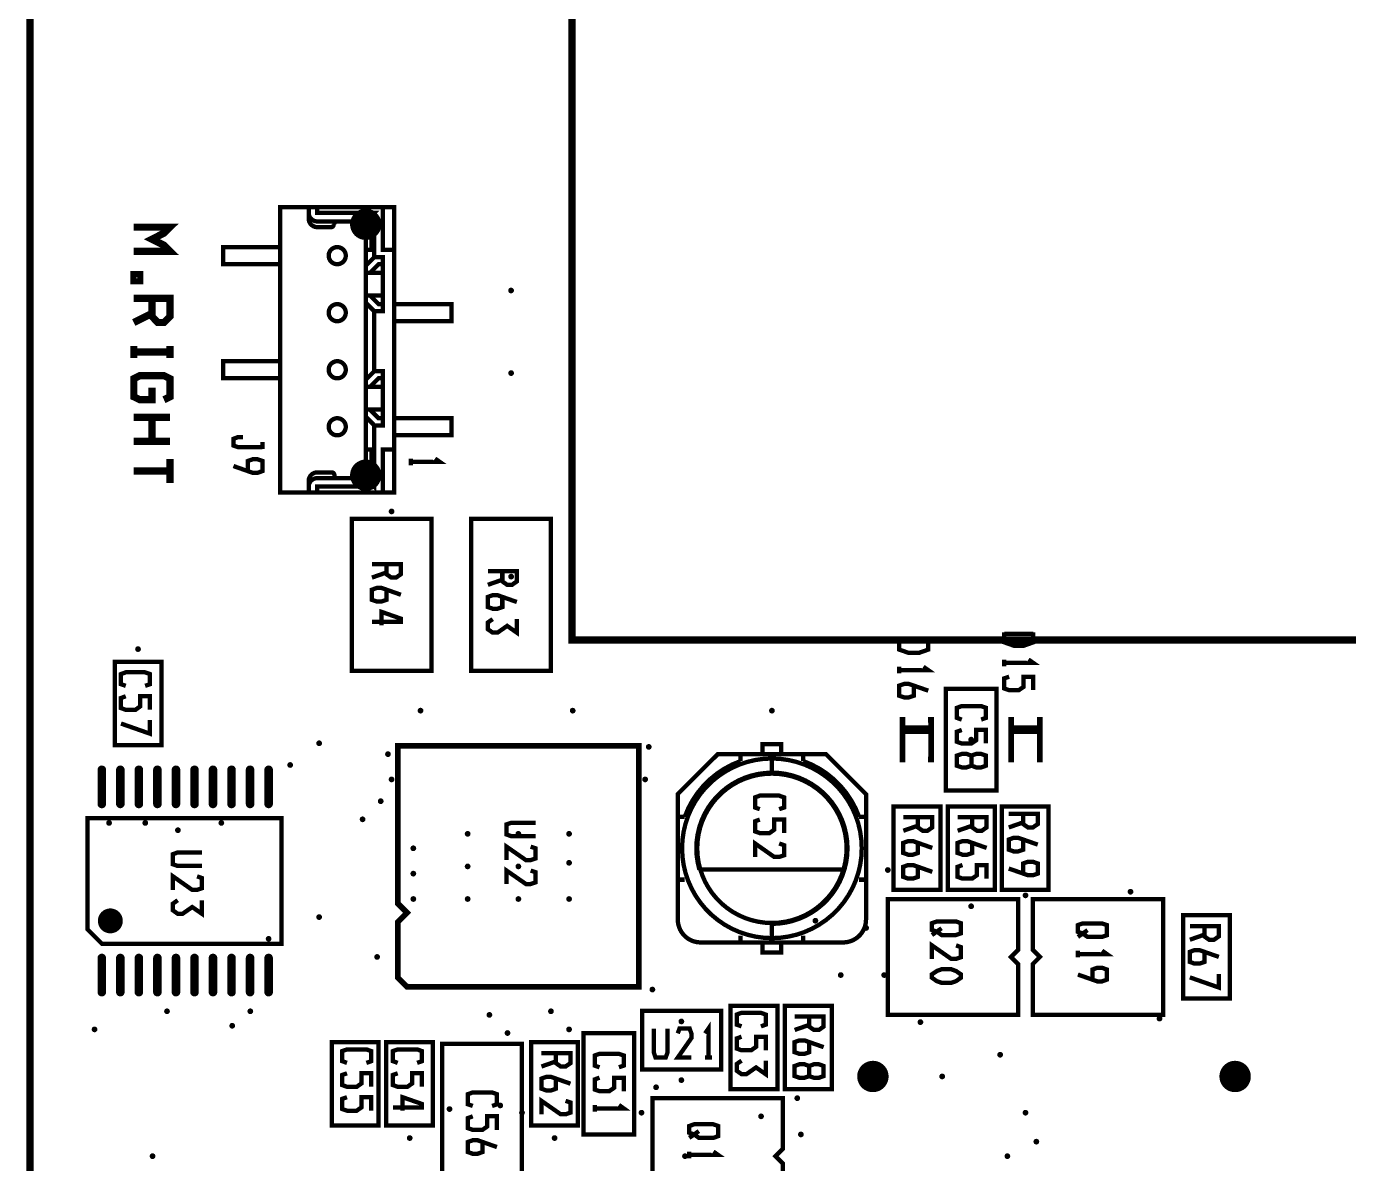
# Model space of a CAD drawing. Extents: x -3 to 440, y 331 to 583.
# Drawn here: x -3.08 to 43.28, y 413.36 to 453.23 of the extents above; entities that cross this region are included whole.
import ezdxf

# ---------------------------------------------------------------- set-up
doc = ezdxf.new("R2010")
doc.units = 0
doc.header["$MEASUREMENT"] = 0
doc.layers.get('0').update_dxf_attribs({"linetype": 'CONTINUOUS'})
for name, color, linetype in [('22-303-0_AST', 7, 'CONTINUOUS'), ('22-303-0_DRL', 1, 'CONTINUOUS'), ('THRUHOLE_NPT', 7, 'CONTINUOUS'), ('THRUHOLE_TAP', 1, 'CONTINUOUS')]:
    doc.layers.add(name, color=color, linetype=linetype)

# ---------------------------------------------------------------- blocks, each defined once
blk = doc.blocks.new('OBLONG_56')
at = {"const_width": 0.29972}
blk.add_lwpolyline([(0, 0.59944), (0, -0.59944)], dxfattribs=at)
at = {"const_width": 0.14986}
for points in [[(-0.07493, 0.59944, 1), (0.07493, 0.59944, 1)], [(-0.07493, -0.59944, 1), (0.07493, -0.59944, 1)]]:
    blk.add_lwpolyline(points, format="xyb", close=True, dxfattribs=at)
blk = doc.blocks.new('ROUND_28')
at = {"const_width": 0.54991}
blk.add_lwpolyline([(-0.274954, 0, 1), (0.274954, 0, 1)], format="xyb", close=True, dxfattribs=at)
blk = doc.blocks.new('ROUND_115')
at = {"const_width": 0.10033}
blk.add_lwpolyline([(-0.050164, 0, 1), (0.050164, 0, 1)], format="xyb", close=True, dxfattribs=at)
blk = doc.blocks.new('ROUND_116')
at = {"const_width": 0.10033}
blk.add_lwpolyline([(-0.050164, 0, 1), (0.050164, 0, 1)], format="xyb", close=True, dxfattribs=at)
blk = doc.blocks.new('ROUND_117')
at = {"const_width": 0.10033}
blk.add_lwpolyline([(-0.050164, 0, 1), (0.050164, 0, 1)], format="xyb", close=True, dxfattribs=at)
blk = doc.blocks.new('ROUND_108')
at = {"const_width": 0.10033}
blk.add_lwpolyline([(-0.050164, 0, 1), (0.050164, 0, 1)], format="xyb", close=True, dxfattribs=at)

msp = doc.modelspace()

# ---------------------------------------------------------------- linework, layer by layer
at = {"layer": '22-303-0_AST'}
for points, const_width in [([(117.55, 582.606), (117.55, 572.606), (122.551, 572.606), (122.551, 582.606), (137.05, 582.606), (137.05, 342.606), (-2.95, 342.606), (-2.95, 582.606), (117.55, 582.606)], 0.254), ([(6.819, 437.092), (6.819, 436.891), (5.821, 436.891), (5.821, 446.891), (6.819, 446.891)], 0.152), ([(7.118, 437.391), (8.82, 437.391), (9.018, 437.391), (9.018, 438.392), (8.82, 438.392), (8.82, 437.391), (9.12, 437.092), (9.12, 439.24), (9.42, 439.24), (9.42, 441.143), (9.12, 441.143), (8.82, 440.841), (8.82, 443.541), (8.82, 443.792), (8.82, 444.592), (8.82, 444.841), (8.82, 445.392), (8.82, 446.39), (9.12, 446.693), (7.118, 446.693), (7.118, 446.891), (6.819, 446.891), (6.819, 446.693)], 0.152), ([(9.42, 446.891), (9.818, 446.891), (9.818, 445.392), (9.42, 445.392), (9.42, 446.891), (7.118, 446.891)], 0.152), ([(6.819, 446.492), (6.819, 446.693)], 0.152), ([(7.118, 446.39), (8.82, 446.39), (9.018, 446.39), (9.018, 445.392), (8.82, 445.392)], 0.152), ([(7.72, 446.39), (7.72, 446.291)], 0.152), ([(9.12, 441.143), (9.12, 443.241), (9.42, 443.241), (9.42, 445.141), (9.12, 445.141), (9.12, 446.693)], 0.152), ([(0.687, 445.347), (1.957, 445.347), (1.744, 445.557), (1.322, 445.768), (1.744, 445.982), (1.957, 446.192), (0.687, 446.192)], 0.254), ([(7.619, 446.192), (7.118, 446.192)], 0.152), ([(5.821, 444.892), (3.819, 444.892), (3.819, 445.192), (3.819, 445.491), (5.821, 445.491)], 0.152), ([(9.818, 438.392), (9.818, 445.392)], 0.152), ([(9.12, 445.141), (8.82, 444.841)], 0.152), ([(0.687, 444.521), (0.687, 444.308), (0.898, 444.308), (0.898, 444.521), (0.687, 444.521)], 0.254), ([(8.82, 444.592), (8.97, 444.592), (9.42, 444.592)], 0.152), ([(9.42, 444.892), (9.27, 444.892), (8.97, 444.592)], 0.152), ([(1.322, 443.696), (1.322, 443.061), (1.533, 442.847), (1.744, 442.847), (1.957, 443.061), (1.957, 443.696), (0.687, 443.696)], 0.254), ([(8.82, 443.792), (8.97, 443.792), (9.42, 443.792)], 0.152), ([(8.82, 443.541), (9.12, 443.241)], 0.152), ([(8.97, 443.792), (9.27, 443.492), (9.42, 443.492)], 0.152), ([(1.322, 443.165), (0.687, 442.847)], 0.254), ([(9.818, 442.893), (11.82, 442.893), (11.82, 443.193), (11.82, 443.492), (9.818, 443.492)], 0.152), ([(0.687, 441.6), (0.687, 442.022)], 0.254), ([(0.687, 441.811), (1.957, 441.811)], 0.254), ([(1.957, 441.6), (1.957, 442.022)], 0.254), ([(5.821, 440.891), (3.819, 440.891), (3.819, 441.191), (3.819, 441.491), (5.821, 441.491)], 0.152), ([(1.322, 440.561), (1.322, 440.14), (0.898, 440.14), (0.687, 440.244), (0.687, 440.879), (0.898, 440.985), (1.744, 440.985), (1.957, 440.879), (1.957, 440.244), (1.744, 440.14)], 0.254), ([(9.42, 440.891), (9.27, 440.891), (8.97, 440.592), (8.82, 440.592), (8.82, 440.841)], 0.152), ([(9.42, 439.492), (9.27, 439.492), (8.97, 439.792), (8.82, 439.792), (8.82, 440.592)], 0.152), ([(9.42, 440.592), (8.97, 440.592)], 0.152), ([(0.687, 439.525), (1.957, 439.525)], 0.254), ([(1.322, 438.679), (1.322, 439.525)], 0.254), ([(9.12, 439.24), (8.82, 439.543), (8.82, 439.792)], 0.152), ([(8.82, 439.543), (8.82, 438.392)], 0.152), ([(8.97, 439.792), (9.42, 439.792)], 0.152), ([(9.818, 439.492), (11.82, 439.492), (11.82, 439.192), (11.82, 438.892), (9.818, 438.892)], 0.152), ([(0.687, 438.679), (1.957, 438.679)], 0.254), ([(4.518, 438.831), (4.347, 438.831), (4.18, 438.77), (4.18, 438.534), (4.347, 438.476), (5.196, 438.476)], 0.152), ([(5.196, 438.415), (5.196, 438.654)], 0.152), ([(1.957, 437.219), (1.957, 438.064)], 0.254), ([(4.688, 437.638), (4.688, 437.993), (4.855, 438.052), (5.026, 438.052), (5.196, 437.993), (5.196, 437.638), (5.026, 437.577), (4.855, 437.577), (4.18, 437.815)], 0.152), ([(9.818, 436.891), (9.42, 436.891), (9.42, 438.392), (9.818, 438.392), (9.818, 436.891)], 0.152), ([(10.403, 437.841), (10.403, 438.077)], 0.152), ([(10.403, 437.958), (11.419, 437.958), (11.249, 438.077)], 0.152), ([(0.687, 437.64), (1.957, 437.64)], 0.254), ([(7.619, 437.592), (7.118, 437.592)], 0.152), ([(6.819, 437.292), (6.819, 437.092)], 0.152), ([(6.819, 436.891), (7.118, 436.891), (7.118, 437.092), (9.12, 437.092)], 0.152), ([(7.72, 437.391), (7.72, 437.493)], 0.152), ([(9.42, 436.891), (7.118, 436.891)], 0.152), ([(8.328, 435.969), (8.328, 430.635), (11.122, 430.635), (11.122, 435.969), (8.328, 435.969)], 0.152), ([(12.519, 435.969), (12.519, 430.635), (15.313, 430.635), (15.313, 435.969), (12.519, 435.969)], 0.152), ([(9.544, 434.379), (9.544, 434.023), (9.714, 433.904), (9.882, 433.904), (10.052, 434.023), (10.052, 434.379), (9.036, 434.379)], 0.152), ([(9.544, 434.082), (9.036, 433.904)], 0.152), ([(13.608, 434.125), (13.608, 433.769), (13.778, 433.65), (13.946, 433.65), (14.116, 433.769), (14.116, 434.125), (13.1, 434.125)], 0.152), ([(13.608, 433.828), (13.1, 433.65)], 0.152), ([(9.544, 433.48), (9.544, 433.124), (9.374, 433.066), (9.206, 433.066), (9.036, 433.124), (9.036, 433.48), (9.206, 433.541), (9.374, 433.541), (10.052, 433.302)], 0.152), ([(13.608, 433.226), (13.608, 432.87), (13.438, 432.812), (13.27, 432.812), (13.1, 432.87), (13.1, 433.226), (13.27, 433.287), (13.438, 433.287), (14.116, 433.048)], 0.152), ([(9.374, 432.227), (9.374, 432.702), (10.052, 432.464), (10.052, 432.347), (9.036, 432.347)], 0.152), ([(13.27, 432.448), (13.1, 432.329), (13.1, 432.093), (13.27, 431.973), (13.438, 431.973), (13.778, 432.21), (14.116, 431.973), (14.116, 432.448)], 0.152), ([(31.208, 431.989), (31.208, 431.633), (31.546, 431.514), (31.886, 431.514), (32.224, 431.633), (32.224, 431.989)], 0.152), ([(27.525, 431.735), (27.525, 431.379), (27.863, 431.26), (28.203, 431.26), (28.541, 431.379), (28.541, 431.735)], 0.152), ([(27.525, 431.674), (28.541, 431.674)], 0.152), ([(31.208, 431.928), (32.224, 431.928)], 0.152), ([(31.208, 430.795), (31.208, 431.031)], 0.152), ([(31.208, 430.912), (32.224, 430.912), (32.054, 431.031)], 0.152), ([(1.66, 428.031), (1.66, 430.952), (0.022, 430.952), (0.022, 428.031), (1.66, 428.031)], 0.152), ([(0.405, 430.107), (0.238, 430.165), (0.238, 430.521), (0.405, 430.582), (1.083, 430.582), (1.254, 430.521), (1.254, 430.165), (1.083, 430.107)], 0.152), ([(27.525, 430.541), (27.525, 430.777)], 0.152), ([(27.525, 430.658), (28.541, 430.658), (28.371, 430.777)], 0.152), ([(28.033, 430.117), (28.033, 429.761), (27.863, 429.703), (27.695, 429.703), (27.525, 429.761), (27.525, 430.117), (27.695, 430.175), (27.863, 430.175), (28.541, 429.939)], 0.152), ([(31.378, 430.429), (31.208, 430.371), (31.208, 430.015), (31.378, 429.957), (31.716, 429.957), (31.886, 430.074), (31.886, 430.429), (32.224, 430.429), (32.224, 429.957)], 0.152), ([(0.405, 429.743), (0.238, 429.682), (0.238, 429.327), (0.405, 429.268), (0.746, 429.268), (0.913, 429.388), (0.913, 429.743), (1.254, 429.743), (1.254, 429.268)], 0.152), ([(30.934, 426.444), (29.156, 426.444), (29.156, 430), (30.934, 430), (30.934, 426.444)], 0.152), ([(29.717, 428.925), (29.547, 428.984), (29.547, 429.339), (29.717, 429.398), (30.395, 429.398), (30.563, 429.339), (30.563, 428.984), (30.395, 428.925)], 0.152), ([(0.238, 428.786), (1.254, 428.43), (1.254, 428.905)], 0.152), ([(27.741, 427.523), (27.639, 427.523), (27.639, 428.92), (27.741, 428.92)], 0.201), ([(28.538, 428.92), (28.64, 428.92), (28.64, 427.523), (28.538, 427.523)], 0.201), ([(31.551, 427.523), (31.449, 427.523), (31.449, 428.92), (31.551, 428.92)], 0.201), ([(32.348, 428.92), (32.45, 428.92), (32.45, 427.523), (32.348, 427.523)], 0.201), ([(28.64, 428.621), (28.64, 428.522), (27.639, 428.522), (27.639, 428.621), (28.64, 428.621)], 0.201), ([(29.717, 428.56), (29.547, 428.501), (29.547, 428.146), (29.717, 428.087), (30.055, 428.087), (30.225, 428.204), (30.225, 428.56), (30.563, 428.56), (30.563, 428.087)], 0.152), ([(32.45, 428.621), (32.45, 428.522), (31.449, 428.522), (31.449, 428.621), (32.45, 428.621)], 0.201), ([(18.394, 428.001), (18.394, 419.553), (10.271, 419.553), (9.945, 419.878), (9.945, 421.826), (10.271, 422.151), (9.945, 422.476), (9.945, 428.001), (18.394, 428.001)], 0.201), ([(23.385, 427.711), (23.385, 428.062), (22.734, 428.062), (22.734, 427.711)], 0.152), ([(21.96, 427.711), (21.16, 427.711), (19.76, 426.312), (19.76, 425.512), (20.001, 425.512)], 0.152), ([(21.96, 427.47), (21.96, 427.711), (22.734, 427.711), (23.385, 427.711), (24.159, 427.711), (24.159, 427.47)], 0.152), ([(23.06, 427.561), (23.06, 427.061)], 0.152), ([(26.118, 425.512), (26.359, 425.512), (26.359, 426.312), (24.959, 427.711), (24.159, 427.711)], 0.152), ([(30.055, 427.307), (30.225, 427.249), (30.395, 427.249), (30.563, 427.307), (30.563, 427.663), (30.395, 427.721), (30.225, 427.721), (30.055, 427.663), (30.055, 427.307), (29.887, 427.249), (29.717, 427.249), (29.547, 427.307), (29.547, 427.663), (29.717, 427.721), (29.887, 427.721), (30.055, 427.663)], 0.152), ([(22.635, 425.783), (22.468, 425.842), (22.468, 426.197), (22.635, 426.258), (23.314, 426.258), (23.484, 426.197), (23.484, 425.842), (23.314, 425.783)], 0.152), ([(-0.936, 421.567), (-0.435, 421.067), (5.864, 421.067), (5.864, 425.466), (-0.936, 425.466), (-0.936, 421.567)], 0.152), ([(19.76, 425.512), (19.76, 423.312), (19.76, 421.913)], 0.152), ([(26.359, 425.512), (26.359, 423.312), (26.359, 421.913)], 0.152), ([(28.965, 422.951), (28.965, 425.872), (27.327, 425.872), (27.327, 422.951), (28.965, 422.951)], 0.152), ([(28.175, 425.502), (28.175, 425.146), (28.345, 425.027), (28.515, 425.027), (28.683, 425.146), (28.683, 425.502), (27.667, 425.502)], 0.152), ([(30.87, 422.951), (30.87, 425.872), (29.232, 425.872), (29.232, 422.951), (30.87, 422.951)], 0.152), ([(30.08, 425.502), (30.08, 425.146), (30.25, 425.027), (30.42, 425.027), (30.588, 425.146), (30.588, 425.502), (29.572, 425.502)], 0.152), ([(31.124, 425.872), (31.124, 422.951), (32.762, 422.951), (32.762, 425.872), (31.124, 425.872)], 0.152), ([(31.871, 425.616), (31.871, 425.26), (32.038, 425.143), (32.209, 425.143), (32.379, 425.26), (32.379, 425.616), (31.363, 425.616)], 0.152), ([(14.771, 424.836), (13.926, 424.836), (13.755, 424.894), (13.755, 425.25), (13.926, 425.308), (14.771, 425.308)], 0.152), ([(22.635, 425.42), (22.468, 425.359), (22.468, 425.004), (22.635, 424.945), (22.976, 424.945), (23.143, 425.065), (23.143, 425.42), (23.484, 425.42), (23.484, 424.945)], 0.152), ([(28.175, 425.204), (27.667, 425.027)], 0.152), ([(30.08, 425.204), (29.572, 425.027)], 0.152), ([(31.871, 425.321), (31.363, 425.143)], 0.152), ([(13.755, 423.998), (13.755, 424.47), (14.434, 423.998), (14.601, 423.998), (14.771, 424.056), (14.771, 424.412), (14.601, 424.47)], 0.152), ([(22.468, 424.107), (22.468, 424.582), (23.143, 424.107), (23.314, 424.107), (23.484, 424.165), (23.484, 424.521), (23.314, 424.582)], 0.152), ([(28.175, 424.602), (28.175, 424.247), (28.007, 424.188), (27.837, 424.188), (27.667, 424.247), (27.667, 424.602), (27.837, 424.663), (28.007, 424.663), (28.683, 424.425)], 0.152), ([(30.08, 424.602), (30.08, 424.247), (29.912, 424.188), (29.742, 424.188), (29.572, 424.247), (29.572, 424.602), (29.742, 424.663), (29.912, 424.663), (30.588, 424.425)], 0.152), ([(31.871, 424.719), (31.871, 424.364), (31.701, 424.305), (31.53, 424.305), (31.363, 424.364), (31.363, 424.719), (31.53, 424.778), (31.701, 424.778), (32.379, 424.541)], 0.152), ([(3.075, 423.792), (2.226, 423.792), (2.059, 423.851), (2.059, 424.206), (2.226, 424.267), (3.075, 424.267)], 0.152), ([(13.755, 423.16), (13.755, 423.632), (14.434, 423.16), (14.601, 423.16), (14.771, 423.218), (14.771, 423.574), (14.601, 423.632)], 0.152), ([(20.517, 423.663), (25.602, 423.663)], 0.152), ([(28.175, 423.764), (28.175, 423.409), (28.007, 423.35), (27.837, 423.35), (27.667, 423.409), (27.667, 423.764), (27.837, 423.825), (28.007, 423.825), (28.683, 423.586)], 0.152), ([(29.742, 423.825), (29.572, 423.764), (29.572, 423.409), (29.742, 423.35), (30.08, 423.35), (30.25, 423.47), (30.25, 423.825), (30.588, 423.825), (30.588, 423.35)], 0.152), ([(31.871, 423.525), (31.871, 423.881), (32.038, 423.939), (32.209, 423.939), (32.379, 423.881), (32.379, 423.525), (32.209, 423.467), (32.038, 423.467), (31.363, 423.703)], 0.152), ([(2.059, 422.954), (2.059, 423.429), (2.734, 422.954), (2.905, 422.954), (3.075, 423.012), (3.075, 423.368), (2.905, 423.429)], 0.152), ([(19.76, 423.312), (20.001, 423.312)], 0.152), ([(26.118, 423.312), (26.359, 423.312)], 0.152), ([(-0.121, 422.227), (-0.121, 421.506)], 0.152), ([(2.226, 422.591), (2.059, 422.471), (2.059, 422.235), (2.226, 422.116), (2.397, 422.116), (2.734, 422.352), (3.075, 422.116), (3.075, 422.591)], 0.152), ([(27.124, 422.634), (31.696, 422.634), (31.696, 420.856), (31.442, 420.602), (31.696, 420.348), (31.696, 418.57), (27.124, 418.57), (27.124, 422.634)], 0.152), ([(36.776, 418.57), (32.204, 418.57), (32.204, 420.348), (32.458, 420.602), (32.204, 420.856), (32.204, 422.634), (36.776, 422.634), (36.776, 418.57)], 0.152), ([(0.225, 421.882), (-0.496, 421.882)], 0.152), ([(0.192, 422.019), (-0.463, 422.019)], 0.152), ([(-0.395, 422.118), (-0.395, 421.615)], 0.152), ([(0.08, 422.156), (-0.349, 422.156)], 0.152), ([(-0.258, 422.205), (-0.258, 421.526)], 0.152), ([(0.017, 422.194), (0.017, 421.539)], 0.152), ([(0.154, 422.08), (0.154, 421.651)], 0.152), ([(23.06, 421.262), (23.06, 421.763)], 0.152), ([(28.841, 421.846), (28.67, 421.786), (28.67, 421.549), (28.841, 421.491), (29.008, 421.371), (29.516, 421.371), (29.686, 421.43), (29.686, 421.786), (29.516, 421.846), (28.841, 421.846)], 0.152), ([(33.959, 421.778), (33.788, 421.719), (33.788, 421.483), (33.959, 421.422), (34.126, 421.305), (34.634, 421.305), (34.804, 421.364), (34.804, 421.719), (34.634, 421.778), (33.959, 421.778)], 0.152), ([(37.474, 422.062), (37.474, 419.141), (39.112, 419.141), (39.112, 422.062), (37.474, 422.062)], 0.152), ([(0.205, 421.745), (-0.474, 421.745)], 0.152), ([(0.116, 421.608), (-0.387, 421.608)], 0.152), ([(22.734, 421.112), (22.734, 420.762), (23.385, 420.762), (23.385, 421.112), (22.734, 421.112), (21.96, 421.112), (21.96, 421.354)], 0.152), ([(24.159, 421.112), (24.159, 421.354)], 0.152), ([(29.008, 421.608), (28.67, 421.371)], 0.152), ([(34.126, 421.542), (33.788, 421.305)], 0.152), ([(38.221, 421.679), (38.221, 421.323), (38.388, 421.206), (38.559, 421.206), (38.729, 421.323), (38.729, 421.679), (37.713, 421.679)], 0.152), ([(38.221, 421.384), (37.713, 421.206)], 0.152), ([(20.56, 421.112), (21.96, 421.112)], 0.152), ([(25.559, 421.112), (24.159, 421.112), (23.385, 421.112)], 0.152), ([(28.67, 420.533), (28.67, 421.008), (29.349, 420.533), (29.516, 420.533), (29.686, 420.592), (29.686, 420.947), (29.516, 421.008)], 0.152), ([(33.788, 420.584), (33.788, 420.823)], 0.152), ([(33.788, 420.703), (34.804, 420.703), (34.634, 420.823)], 0.152), ([(38.221, 420.782), (38.221, 420.427), (38.051, 420.368), (37.88, 420.368), (37.713, 420.427), (37.713, 420.782), (37.88, 420.841), (38.051, 420.841), (38.729, 420.604)], 0.152), ([(28.67, 419.992), (28.841, 420.109), (29.008, 420.17), (29.349, 420.17), (29.516, 420.109), (29.686, 419.992), (29.686, 419.873), (29.516, 419.754), (29.349, 419.695), (29.008, 419.695), (28.841, 419.754), (28.67, 419.873), (28.67, 419.992)], 0.152), ([(34.296, 419.807), (34.296, 420.162), (34.467, 420.221), (34.634, 420.221), (34.804, 420.162), (34.804, 419.807), (34.634, 419.746), (34.467, 419.746), (33.788, 419.985)], 0.152), ([(37.713, 419.886), (38.729, 419.53), (38.729, 420.002)], 0.152), ([(21.282, 416.66), (21.282, 418.717), (18.513, 418.717), (18.513, 416.66), (21.282, 416.66)], 0.152), ([(23.25, 415.966), (23.25, 418.887), (21.612, 418.887), (21.612, 415.966), (23.25, 415.966)], 0.152), ([(21.995, 418.169), (21.825, 418.227), (21.825, 418.583), (21.995, 418.644), (22.673, 418.644), (22.841, 418.583), (22.841, 418.227), (22.673, 418.169)], 0.152), ([(25.155, 415.966), (25.155, 418.887), (23.517, 418.887), (23.517, 415.966), (25.155, 415.966)], 0.152), ([(24.365, 418.517), (24.365, 418.161), (24.535, 418.042), (24.705, 418.042), (24.873, 418.161), (24.873, 418.517), (23.857, 418.517)], 0.152), ([(19.397, 418.092), (19.397, 417.247), (19.336, 417.076), (18.98, 417.076), (18.922, 417.247), (18.922, 418.092)], 0.152), ([(20.235, 417.076), (19.76, 417.076), (20.235, 417.755), (20.235, 417.922), (20.174, 418.092), (19.818, 418.092), (19.76, 417.922)], 0.152), ([(20.834, 417.076), (20.834, 418.092), (20.718, 417.922)], 0.152), ([(24.365, 418.219), (23.857, 418.042)], 0.152), ([(7.629, 417.617), (7.629, 414.696), (9.267, 414.696), (9.267, 417.617), (7.629, 417.617)], 0.152), ([(9.534, 417.617), (9.534, 414.696), (11.172, 414.696), (11.172, 417.617), (9.534, 417.617)], 0.152), ([(14.614, 417.617), (14.614, 414.696), (16.252, 414.696), (16.252, 417.617), (14.614, 417.617)], 0.152), ([(18.234, 414.379), (16.456, 414.379), (16.456, 417.935), (18.234, 417.935), (18.234, 414.379)], 0.152), ([(21.995, 417.805), (21.825, 417.744), (21.825, 417.389), (21.995, 417.33), (22.333, 417.33), (22.503, 417.45), (22.503, 417.805), (22.841, 417.805), (22.841, 417.33)], 0.152), ([(24.365, 417.617), (24.365, 417.262), (24.197, 417.203), (24.027, 417.203), (23.857, 417.262), (23.857, 417.617), (24.027, 417.678), (24.197, 417.678), (24.873, 417.44)], 0.152), ([(8.162, 416.888), (7.995, 416.947), (7.995, 417.302), (8.162, 417.361), (8.841, 417.361), (9.011, 417.302), (9.011, 416.947), (8.841, 416.888)], 0.152), ([(9.94, 416.888), (9.773, 416.947), (9.773, 417.302), (9.94, 417.361), (10.619, 417.361), (10.789, 417.302), (10.789, 416.947), (10.619, 416.888)], 0.152), ([(14.297, 412.22), (14.297, 417.554), (11.503, 417.554), (11.503, 412.22), (14.297, 412.22)], 0.152), ([(15.488, 417.234), (15.488, 416.878), (15.655, 416.761), (15.826, 416.761), (15.996, 416.878), (15.996, 417.234), (14.98, 417.234)], 0.152), ([(17.017, 416.733), (16.847, 416.792), (16.847, 417.147), (17.017, 417.206), (17.695, 417.206), (17.863, 417.147), (17.863, 416.792), (17.695, 416.733)], 0.152), ([(15.488, 416.939), (14.98, 416.761)], 0.152), ([(20.954, 417.076), (20.718, 417.076)], 0.152), ([(21.995, 416.967), (21.825, 416.848), (21.825, 416.612), (21.995, 416.492), (22.165, 416.492), (22.503, 416.728), (22.841, 416.492), (22.841, 416.967)], 0.152), ([(24.365, 416.424), (24.535, 416.365), (24.705, 416.365), (24.873, 416.424), (24.873, 416.779), (24.705, 416.84), (24.535, 416.84), (24.365, 416.779), (24.365, 416.424), (24.197, 416.365), (24.027, 416.365), (23.857, 416.424), (23.857, 416.779), (24.027, 416.84), (24.197, 416.84), (24.365, 416.779)], 0.152), ([(8.162, 416.523), (7.995, 416.464), (7.995, 416.109), (8.162, 416.05), (8.503, 416.05), (8.67, 416.167), (8.67, 416.523), (9.011, 416.523), (9.011, 416.05)], 0.152), ([(9.94, 416.523), (9.773, 416.464), (9.773, 416.109), (9.94, 416.05), (10.281, 416.05), (10.448, 416.167), (10.448, 416.523), (10.789, 416.523), (10.789, 416.05)], 0.152), ([(15.488, 416.337), (15.488, 415.982), (15.318, 415.923), (15.147, 415.923), (14.98, 415.982), (14.98, 416.337), (15.147, 416.396), (15.318, 416.396), (15.996, 416.159)], 0.152), ([(17.017, 416.368), (16.847, 416.309), (16.847, 415.954), (17.017, 415.895), (17.355, 415.895), (17.525, 416.012), (17.525, 416.368), (17.863, 416.368), (17.863, 415.895)], 0.152), ([(12.572, 415.377), (12.402, 415.436), (12.402, 415.791), (12.572, 415.852), (13.247, 415.852), (13.418, 415.791), (13.418, 415.436), (13.247, 415.377)], 0.152), ([(8.162, 415.684), (7.995, 415.626), (7.995, 415.27), (8.162, 415.212), (8.503, 415.212), (8.67, 415.329), (8.67, 415.684), (9.011, 415.684), (9.011, 415.212)], 0.152), ([(10.111, 415.212), (10.111, 415.684), (10.789, 415.448), (10.789, 415.329), (9.773, 415.329)], 0.152), ([(14.98, 415.085), (14.98, 415.557), (15.655, 415.085), (15.826, 415.085), (15.996, 415.143), (15.996, 415.499), (15.826, 415.557)], 0.152), ([(16.847, 415.174), (16.847, 415.413)], 0.152), ([(16.847, 415.293), (17.863, 415.293), (17.695, 415.413)], 0.152), ([(18.869, 415.649), (23.441, 415.649), (23.441, 413.871), (23.187, 413.617), (23.441, 413.363), (23.441, 411.585), (18.869, 411.585), (18.869, 415.649)], 0.152), ([(12.572, 415.014), (12.402, 414.953), (12.402, 414.597), (12.572, 414.539), (12.91, 414.539), (13.08, 414.658), (13.08, 415.014), (13.418, 415.014), (13.418, 414.539)], 0.152), ([(20.332, 414.734), (20.161, 414.674), (20.161, 414.437), (20.332, 414.379), (20.499, 414.259), (21.007, 414.259), (21.177, 414.318), (21.177, 414.674), (21.007, 414.734), (20.332, 414.734)], 0.152), ([(20.499, 414.496), (20.161, 414.259)], 0.152), ([(12.91, 414.115), (12.91, 413.759), (12.739, 413.701), (12.572, 413.701), (12.402, 413.759), (12.402, 414.115), (12.572, 414.176), (12.739, 414.176), (13.418, 413.937)], 0.152), ([(20.161, 413.541), (20.161, 413.777)], 0.152), ([(20.161, 413.658), (21.177, 413.658), (21.007, 413.777)], 0.152)]:
    msp.add_lwpolyline(points, dxfattribs=dict(at, const_width=const_width))
at = {"layer": '22-303-0_AST', "const_width": 0.152}
for points in [[(6.819, 446.693, 0.414214), (7.118, 446.393)], [(6.819, 446.492, 0.414214), (7.118, 446.192)], [(7.596, 446.187, 0.414214), (7.695, 446.286)], [(7.82, 445.491, 0.414214), (7.52, 445.192)], [(8.119, 445.192, 0.414214), (7.82, 445.491)], [(7.52, 445.192, 0.414214), (7.82, 444.892)], [(7.82, 444.892, 0.414214), (8.119, 445.192)], [(7.82, 443.492, 0.414214), (7.52, 443.193)], [(7.52, 443.193, 0.414214), (7.82, 442.893)], [(8.119, 443.193, 0.414214), (7.82, 443.492)], [(7.82, 442.893, 0.414214), (8.119, 443.193)], [(7.82, 441.491, 0.414214), (7.52, 441.191)], [(8.119, 441.191, 0.414214), (7.82, 441.491)], [(7.52, 441.191, 0.414214), (7.82, 440.891)], [(7.82, 440.891, 0.414214), (8.119, 441.191)], [(7.82, 439.492, 0.414214), (7.52, 439.192)], [(8.119, 439.192, 0.414214), (7.82, 439.492)], [(7.52, 439.192, 0.414214), (7.82, 438.892)], [(7.82, 438.892, 0.414214), (8.119, 439.192)], [(7.118, 437.592, 0.414214), (6.819, 437.292)], [(7.72, 437.493, 0.414214), (7.619, 437.594)], [(7.118, 437.391, 0.414214), (6.819, 437.092)], [(23.06, 427.561, 0.414214), (19.91, 424.412)], [(21.96, 427.47, 0.223707), (20.001, 425.512)], [(26.209, 424.412, 0.414214), (23.06, 427.561)], [(26.118, 425.512, 0.223707), (24.159, 427.47)], [(23.06, 427.061, 0.414214), (20.41, 424.412)], [(23.06, 427.031, 0.414214), (20.441, 424.412)], [(23.06, 427.061, 0.332556), (20.517, 425.161)], [(25.602, 425.161, 0.332556), (23.06, 427.064)], [(25.678, 424.412, 0.414214), (23.06, 427.031)], [(25.709, 424.412, 0.071771), (25.601, 425.161)], [(19.91, 424.412, 0.414214), (23.06, 421.262)], [(20.41, 424.412, 0.071771), (20.518, 423.663)], [(20.441, 424.412, 0.414214), (23.06, 421.793)], [(23.06, 421.793, 0.414214), (25.678, 424.412)], [(23.06, 421.262, 0.414214), (26.209, 424.412)], [(23.06, 421.763, 0.414214), (25.709, 424.412)], [(-0.136, 422.227, 0.414214), (-0.496, 421.867)], [(0.225, 421.867, 0.414214), (-0.136, 422.227)], [(-0.496, 421.867, 0.414214), (-0.136, 421.506)], [(-0.136, 421.506, 0.414214), (0.225, 421.867)], [(19.76, 421.913, 0.414214), (20.56, 421.112)], [(25.559, 421.112, 0.414214), (26.359, 421.913)]]:
    msp.add_lwpolyline(points, format="xyb", dxfattribs=at)
at = {"layer": '22-303-0_DRL', "const_width": 0.254}
for points in [[(117.55, 582.606), (117.55, 572.606), (122.551, 572.606), (122.551, 582.606), (137.05, 582.606), (137.05, 342.606), (-2.95, 342.606), (-2.95, 582.606), (117.55, 582.606)], [(100.004, 391.242), (83.004, 391.242), (83.004, 431.719), (16.049, 431.719), (16.049, 496.589), (20.05, 496.589), (20.05, 505.59), (11.8, 505.59), (11.8, 529.172), (16.049, 529.172), (16.049, 563.388), (118.05, 563.388), (118.05, 533.388), (112.915, 533.388), (112.915, 463.721), (89.186, 463.721), (89.186, 488.72), (78.589, 488.72), (78.589, 453.721), (118.05, 453.721), (118.05, 431.719), (100.004, 431.719), (100.004, 391.242)]]:
    msp.add_lwpolyline(points, dxfattribs=at)

# ---------------------------------------------------------------- block references
at = {"layer": '22-303-0_AST'}
for p in [(-0.435, 426.566), (0.215, 426.566), (0.865, 426.566), (1.515, 426.566), (2.165, 426.566), (2.816, 426.566), (3.463, 426.566), (4.114, 426.566), (4.764, 426.566), (5.414, 426.566), (-0.435, 419.967), (0.215, 419.967), (0.865, 419.967), (1.515, 419.967), (2.165, 419.967), (2.816, 419.967), (3.463, 419.967), (4.114, 419.967), (4.764, 419.967), (5.414, 419.967)]:
    msp.add_blockref('OBLONG_56', p, dxfattribs=at)
at = {"layer": '22-303-0_DRL'}
for name, p in [('ROUND_28', (8.82, 446.291)), ('ROUND_116', (13.916, 443.97)), ('ROUND_116', (13.916, 441.074)), ('ROUND_28', (8.82, 437.493)), ('ROUND_117', (9.725, 436.223)), ('ROUND_117', (13.916, 433.937)), ('ROUND_117', (0.835, 431.397)), ('ROUND_117', (10.741, 429.238)), ('ROUND_117', (16.075, 429.238)), ('ROUND_117', (23.06, 429.238)), ('ROUND_117', (30.045, 428.222)), ('ROUND_116', (7.185, 428.095)), ('ROUND_117', (18.742, 427.968)), ('ROUND_116', (6.169, 427.333)), ('ROUND_117', (9.598, 427.714)), ('ROUND_117', (9.725, 426.827)), ('ROUND_117', (18.615, 426.827)), ('ROUND_117', (9.344, 426.063)), ('ROUND_117', (-0.181, 425.301)), ('ROUND_116', (1.089, 425.301)), ('ROUND_116', (2.232, 425.047)), ('ROUND_117', (3.756, 425.301)), ('ROUND_117', (8.709, 425.428)), ('ROUND_115', (12.392, 424.92)), ('ROUND_115', (14.17, 424.92)), ('ROUND_115', (15.948, 424.92)), ('ROUND_117', (10.487, 424.412)), ('ROUND_115', (12.392, 423.777)), ('ROUND_115', (14.17, 423.777)), ('ROUND_115', (15.948, 423.904)), ('ROUND_117', (27.124, 423.65)), ('ROUND_117', (10.487, 423.523)), ('ROUND_117', (31.95, 422.761)), ('ROUND_117', (35.633, 422.888)), ('ROUND_116', (10.487, 422.634)), ('ROUND_115', (12.392, 422.634)), ('ROUND_115', (14.17, 422.634)), ('ROUND_115', (15.948, 422.634)), ('ROUND_117', (30.045, 422.38)), ('ROUND_116', (7.185, 421.999)), ('ROUND_117', (24.584, 421.872)), ('ROUND_117', (26.362, 421.618)), ('ROUND_117', (5.414, 421.237)), ('ROUND_117', (9.217, 420.602)), ('ROUND_117', (25.473, 419.967)), ('ROUND_117', (26.997, 419.967)), ('ROUND_117', (18.869, 419.459)), ('ROUND_117', (1.851, 418.697)), ('ROUND_117', (4.772, 418.697)), ('ROUND_116', (13.154, 418.57)), ('ROUND_117', (15.313, 418.697)), ('ROUND_117', (-0.689, 418.062)), ('ROUND_116', (4.137, 418.189)), ('ROUND_117', (15.948, 418.062)), ('ROUND_117', (19.885, 418.341)), ('ROUND_117', (28.267, 418.316)), ('ROUND_116', (36.649, 418.443)), ('ROUND_117', (13.789, 417.935)), ('ROUND_117', (31.061, 417.173)), ('ROUND_28', (26.6, 416.411)), ('ROUND_28', (39.3, 416.411)), ('ROUND_117', (19.885, 416.284)), ('ROUND_117', (29.029, 416.411)), ('ROUND_117', (18.998, 416.032)), ('ROUND_117', (11.757, 415.268)), ('ROUND_117', (13.535, 415.395)), ('ROUND_117', (23.949, 415.649)), ('ROUND_117', (14.297, 415.141)), ('ROUND_117', (18.488, 415.141)), ('ROUND_117', (22.679, 415.014)), ('ROUND_117', (31.95, 415.141)), ('ROUND_117', (24.076, 414.379)), ('ROUND_117', (10.36, 414.252)), ('ROUND_117', (15.44, 414.252)), ('ROUND_117', (32.331, 414.125)), ('ROUND_117', (1.343, 413.617)), ('ROUND_117', (20.012, 413.617)), ('ROUND_116', (31.315, 413.617))]:
    msp.add_blockref(name, p, dxfattribs=at)
at = {"layer": 'THRUHOLE_NPT'}
for p in [(8.82, 446.291), (8.82, 437.493), (26.6, 416.411), (39.3, 416.411)]:
    msp.add_blockref('ROUND_28', p, dxfattribs=at)
at = {"layer": 'THRUHOLE_TAP'}
for p in [(13.916, 443.97), (13.916, 441.074), (9.725, 436.223), (13.916, 433.937), (0.835, 431.397), (10.741, 429.238), (16.075, 429.238), (23.06, 429.238), (30.045, 428.222), (7.185, 428.095), (18.742, 427.968), (6.169, 427.333), (9.598, 427.714), (9.725, 426.827), (18.615, 426.827), (9.344, 426.063), (-0.181, 425.301), (1.089, 425.301), (2.232, 425.047), (3.756, 425.301), (8.709, 425.428), (12.392, 424.92), (14.17, 424.92), (15.948, 424.92), (10.487, 424.412), (12.392, 423.777), (14.17, 423.777), (15.948, 423.904), (27.124, 423.65), (10.487, 423.523), (31.95, 422.761), (35.633, 422.888), (10.487, 422.634), (12.392, 422.634), (14.17, 422.634), (15.948, 422.634), (30.045, 422.38), (7.185, 421.999), (24.584, 421.872), (26.362, 421.618), (5.414, 421.237), (9.217, 420.602), (25.473, 419.967), (26.997, 419.967), (18.869, 419.459), (1.851, 418.697), (4.772, 418.697), (13.154, 418.57), (15.313, 418.697), (-0.689, 418.062), (4.137, 418.189), (15.948, 418.062), (19.885, 418.341), (28.267, 418.316), (36.649, 418.443), (13.789, 417.935), (31.061, 417.173), (19.885, 416.284), (29.029, 416.411), (18.998, 416.032), (11.757, 415.268), (13.535, 415.395), (23.949, 415.649), (14.297, 415.141), (18.488, 415.141), (22.679, 415.014), (31.95, 415.141), (24.076, 414.379), (10.36, 414.252), (15.44, 414.252), (32.331, 414.125), (1.343, 413.617), (20.012, 413.617), (31.315, 413.617)]:
    msp.add_blockref('ROUND_108', p, dxfattribs=at)

doc.saveas('drawing.dxf')
